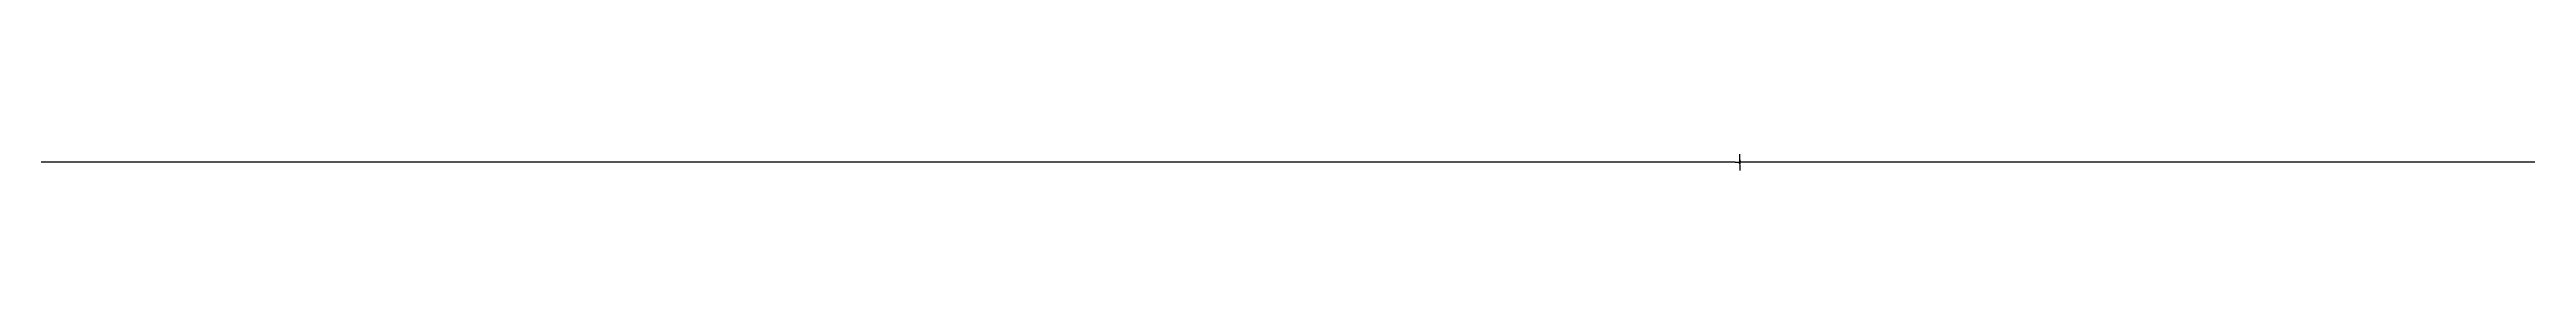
# Model space of a CAD drawing. Header units: millimetres. Extents: x 1478096 to 1808313, y 619971 to 762366.
# Drawn here: x 1564752.5 to 1564888, y 637583 to 637584.1 of the extents above; entities that cross this region are included whole.
import ezdxf

# ---------------------------------------------------------------- set-up
doc = ezdxf.new("R2010")
doc.units = ezdxf.units.MM
doc.header["$LTSCALE"] = 10
doc.layers.add('0_Estructura', color=251, linetype='Continuous')
doc.styles.add('COTAS', font='ROMANS.shx', dxfattribs={"width": 0.7})
doc.dimstyles.new('250-COTAS', dxfattribs={"dimscale": 2.5, "dimtxt": 0.17, "dimasz": 0.1, "dimexe": 0.18, "dimexo": 0.0625, "dimgap": 0.06, "dimtad": 1, "dimzin": 4, "dimdsep": 46, "dimtxsty": 'COTAS', "dimblk1": 'COTA_N', "dimblk2": 'COTA_N', "dimsah": 1, "dimcen": 0.09, "dimclrd": 8, "dimclre": 8, "dimclrt": 256, "dimadec": 0, "dimazin": 0, "dimtfac": 1, "dimtix": 1, "dimtmove": 2, "dimatfit": 3, "dimldrblk": 'COTA_N', "dimfxl": 0.18, "dimtolj": 1, "dimtzin": 0, "dimlwd": -1, "dimarcsym": 0})

# ---------------------------------------------------------------- blocks, each defined once
blk = doc.blocks.new('COTA_N')
for p, q in [((-1, 0), (0, 0)), ((0, 0.5), (0, -0.5))]:
    blk.add_line(p, q)
at = {"const_width": 0.065}
blk.add_lwpolyline([(0.1414213562373163, 0.1414213562373021), (0.2828427124746327, 0.2828427124746187), (0, 0), (-0.1414213562373021, -0.1414213562373021), (-0.2828427124746185, -0.2828427124746185)], dxfattribs=at)
blk = doc.blocks.new('*D94')
at = {"layer": '0_Estructura', "color": 8, "transparency": 16777216}
blk.add_line((1573244.598038015, 637583.4533304251), (1564845.19731665, 637583.4533304251), dxfattribs=at)
at = {"layer": '0_Estructura', "color": 8, "lineweight": -2, "transparency": 16777216}
for p, q in [((1564844.94731665, 637583.2970804255), (1564844.94731665, 637583.0033304251)), ((1573244.848038015, 637583.2970804255), (1573244.848038015, 637583.0033304251))]:
    blk.add_line(p, q, dxfattribs=at)
at = {"layer": 'Defpoints', "color": 0, "transparency": 16777216}
for p in [(1564844.94731665, 637583.4533304255, -0.001654793229164404), (1564844.94731665, 637583.4533304251), (1573244.848038015, 637583.4533304255, -0.001654793229164404)]:
    blk.add_point(p, dxfattribs=at)
at = {"layer": '0_Estructura', "color": 8, "transparency": 16777216, "xscale": 0.25, "yscale": 0.25, "zscale": 0.25, "rotation": 180}
blk.add_blockref('COTA_N', (1564844.94731665, 637583.4533304251), dxfattribs=at)
at = {"layer": '0_Estructura', "color": 8, "transparency": 16777216, "xscale": 0.25, "yscale": 0.25, "zscale": 0.25}
blk.add_blockref('COTA_N', (1573244.848038015, 637583.4533304251), dxfattribs=at)
at = {"layer": '0_Estructura', "transparency": 16777216, "insert": (1569044.897677333, 637583.8158304251), "char_height": 0.425, "attachment_point": 5, "style": 'COTAS'}
blk.add_mtext('\\A1;8399.90', dxfattribs=at)
blk = doc.blocks.new('*D95')
at = {"layer": '0_Estructura', "color": 8, "transparency": 16777216}
blk.add_line((1564844.69731665, 637583.4533304253), (1556945.296595286, 637583.4533304253), dxfattribs=at)
at = {"layer": '0_Estructura', "color": 8, "lineweight": -2, "transparency": 16777216}
for p, q in [((1556945.046595286, 637583.2970804258), (1556945.046595286, 637583.0033304254)), ((1564844.94731665, 637583.2970804255), (1564844.94731665, 637583.0033304254))]:
    blk.add_line(p, q, dxfattribs=at)
at = {"layer": 'Defpoints', "color": 0, "transparency": 16777216}
for p in [(1556945.046595286, 637583.4533304258, -0.001654793229164384), (1556945.046595286, 637583.4533304253), (1564844.94731665, 637583.4533304255, -0.001654793229164404)]:
    blk.add_point(p, dxfattribs=at)
at = {"layer": '0_Estructura', "color": 8, "transparency": 16777216, "xscale": 0.25, "yscale": 0.25, "zscale": 0.25, "rotation": 180}
blk.add_blockref('COTA_N', (1556945.046595286, 637583.4533304253), dxfattribs=at)
at = {"layer": '0_Estructura', "color": 8, "transparency": 16777216, "xscale": 0.25, "yscale": 0.25, "zscale": 0.25}
blk.add_blockref('COTA_N', (1564844.94731665, 637583.4533304253), dxfattribs=at)
at = {"layer": '0_Estructura', "transparency": 16777216, "insert": (1560894.996955968, 637583.8158304254), "char_height": 0.425, "attachment_point": 5, "style": 'COTAS'}
blk.add_mtext('\\A1;7899.90', dxfattribs=at)
blk = doc.blocks.new('*D104')
at = {"layer": '0_Estructura', "color": 8, "transparency": 16777216}
blk.add_line((1573244.598038015, 637583.4533304251), (1564845.19731665, 637583.4533304251), dxfattribs=at)
at = {"layer": '0_Estructura', "color": 8, "lineweight": -2, "transparency": 16777216}
for p, q in [((1564844.94731665, 637583.2970804255), (1564844.94731665, 637583.0033304251)), ((1573244.848038015, 637583.2970804255), (1573244.848038015, 637583.0033304251))]:
    blk.add_line(p, q, dxfattribs=at)
at = {"layer": 'Defpoints', "color": 0, "transparency": 16777216}
for p in [(1564844.94731665, 637583.4533304255, -0.001654793229164397), (1564844.94731665, 637583.4533304251), (1573244.848038015, 637583.4533304255, -0.001654793229164397)]:
    blk.add_point(p, dxfattribs=at)
at = {"layer": '0_Estructura', "color": 8, "transparency": 16777216, "xscale": 0.25, "yscale": 0.25, "zscale": 0.25, "rotation": 180}
blk.add_blockref('COTA_N', (1564844.94731665, 637583.4533304251), dxfattribs=at)
at = {"layer": '0_Estructura', "color": 8, "transparency": 16777216, "xscale": 0.25, "yscale": 0.25, "zscale": 0.25}
blk.add_blockref('COTA_N', (1573244.848038015, 637583.4533304251), dxfattribs=at)
at = {"layer": '0_Estructura', "transparency": 16777216, "insert": (1569044.897677333, 637583.8158304251), "char_height": 0.425, "attachment_point": 5, "style": 'COTAS'}
blk.add_mtext('\\A1;8399.90', dxfattribs=at)
blk = doc.blocks.new('*D105')
at = {"layer": '0_Estructura', "color": 8, "lineweight": -2, "transparency": 16777216}
for p, q in [((1556945.046595286, 637583.6095804258), (1556945.046595286, 637583.9033304257)), ((1564844.94731665, 637583.6095804255), (1564844.94731665, 637583.9033304257))]:
    blk.add_line(p, q, dxfattribs=at)
at = {"layer": '0_Estructura', "color": 8, "transparency": 16777216}
blk.add_line((1564844.69731665, 637583.4533304258), (1556945.296595286, 637583.4533304258), dxfattribs=at)
at = {"layer": 'Defpoints', "color": 0, "transparency": 16777216}
for p in [(1556945.046595286, 637583.4533304258, -0.001654793229164384), (1556945.046595286, 637583.4533304258), (1564844.94731665, 637583.4533304255, -0.001654793229164397)]:
    blk.add_point(p, dxfattribs=at)
at = {"layer": '0_Estructura', "color": 8, "transparency": 16777216, "xscale": 0.25, "yscale": 0.25, "zscale": 0.25, "rotation": 180}
blk.add_blockref('COTA_N', (1556945.046595286, 637583.4533304258), dxfattribs=at)
at = {"layer": '0_Estructura', "color": 8, "transparency": 16777216, "xscale": 0.25, "yscale": 0.25, "zscale": 0.25}
blk.add_blockref('COTA_N', (1564844.94731665, 637583.4533304258), dxfattribs=at)
at = {"layer": '0_Estructura', "transparency": 16777216, "insert": (1560894.996955968, 637583.8158304258), "char_height": 0.425, "attachment_point": 5, "style": 'COTAS'}
blk.add_mtext('\\A1;7899.90', dxfattribs=at)

msp = doc.modelspace()

# ---------------------------------------------------------------- dimensions: what is measured, and where the dimension line sits
at = {"layer": '0_Estructura'}
for base, p1, p2, picture, middle in [((1556945.046595286, 637583.4533304253, 0.03709039677319251), (1564844.94731665, 637583.4533304255, 0.03543560354402811), (1556945.046595286, 637583.4533304258, 0.03543560354402813), '*D95', (1560894.996955968, 637583.8158304254, 0.03709039677319251)), ((1556945.046595286, 637583.4533304258, 0.03543560354402811), (1564844.94731665, 637583.4533304255, 0.03378081031486371), (1556945.046595286, 637583.4533304258, 0.03378081031486373), '*D105', (1560894.996955968, 637583.8158304258, 0.03543560354402811)), ((1564844.94731665, 637583.4533304251, 0.03709039677319251), (1573244.848038015, 637583.4533304255, 0.03543560354402811), (1564844.94731665, 637583.4533304255, 0.03543560354402811), '*D94', (1569044.897677333, 637583.8158304251, 0.03709039677319251)), ((1564844.94731665, 637583.4533304251, 0.03543560354402811), (1573244.848038015, 637583.4533304255, 0.03378081031486371), (1564844.94731665, 637583.4533304255, 0.03378081031486371), '*D104', (1569044.897677333, 637583.8158304251, 0.03543560354402811))]:
    dim = msp.add_linear_dim(base=base, p1=p1, p2=p2, angle=180, dimstyle='250-COTAS', dxfattribs=at)
    dim.commit()
    dim.dimension.update_dxf_attribs({"geometry": picture, "text_midpoint": middle})

doc.saveas('drawing.dxf')
